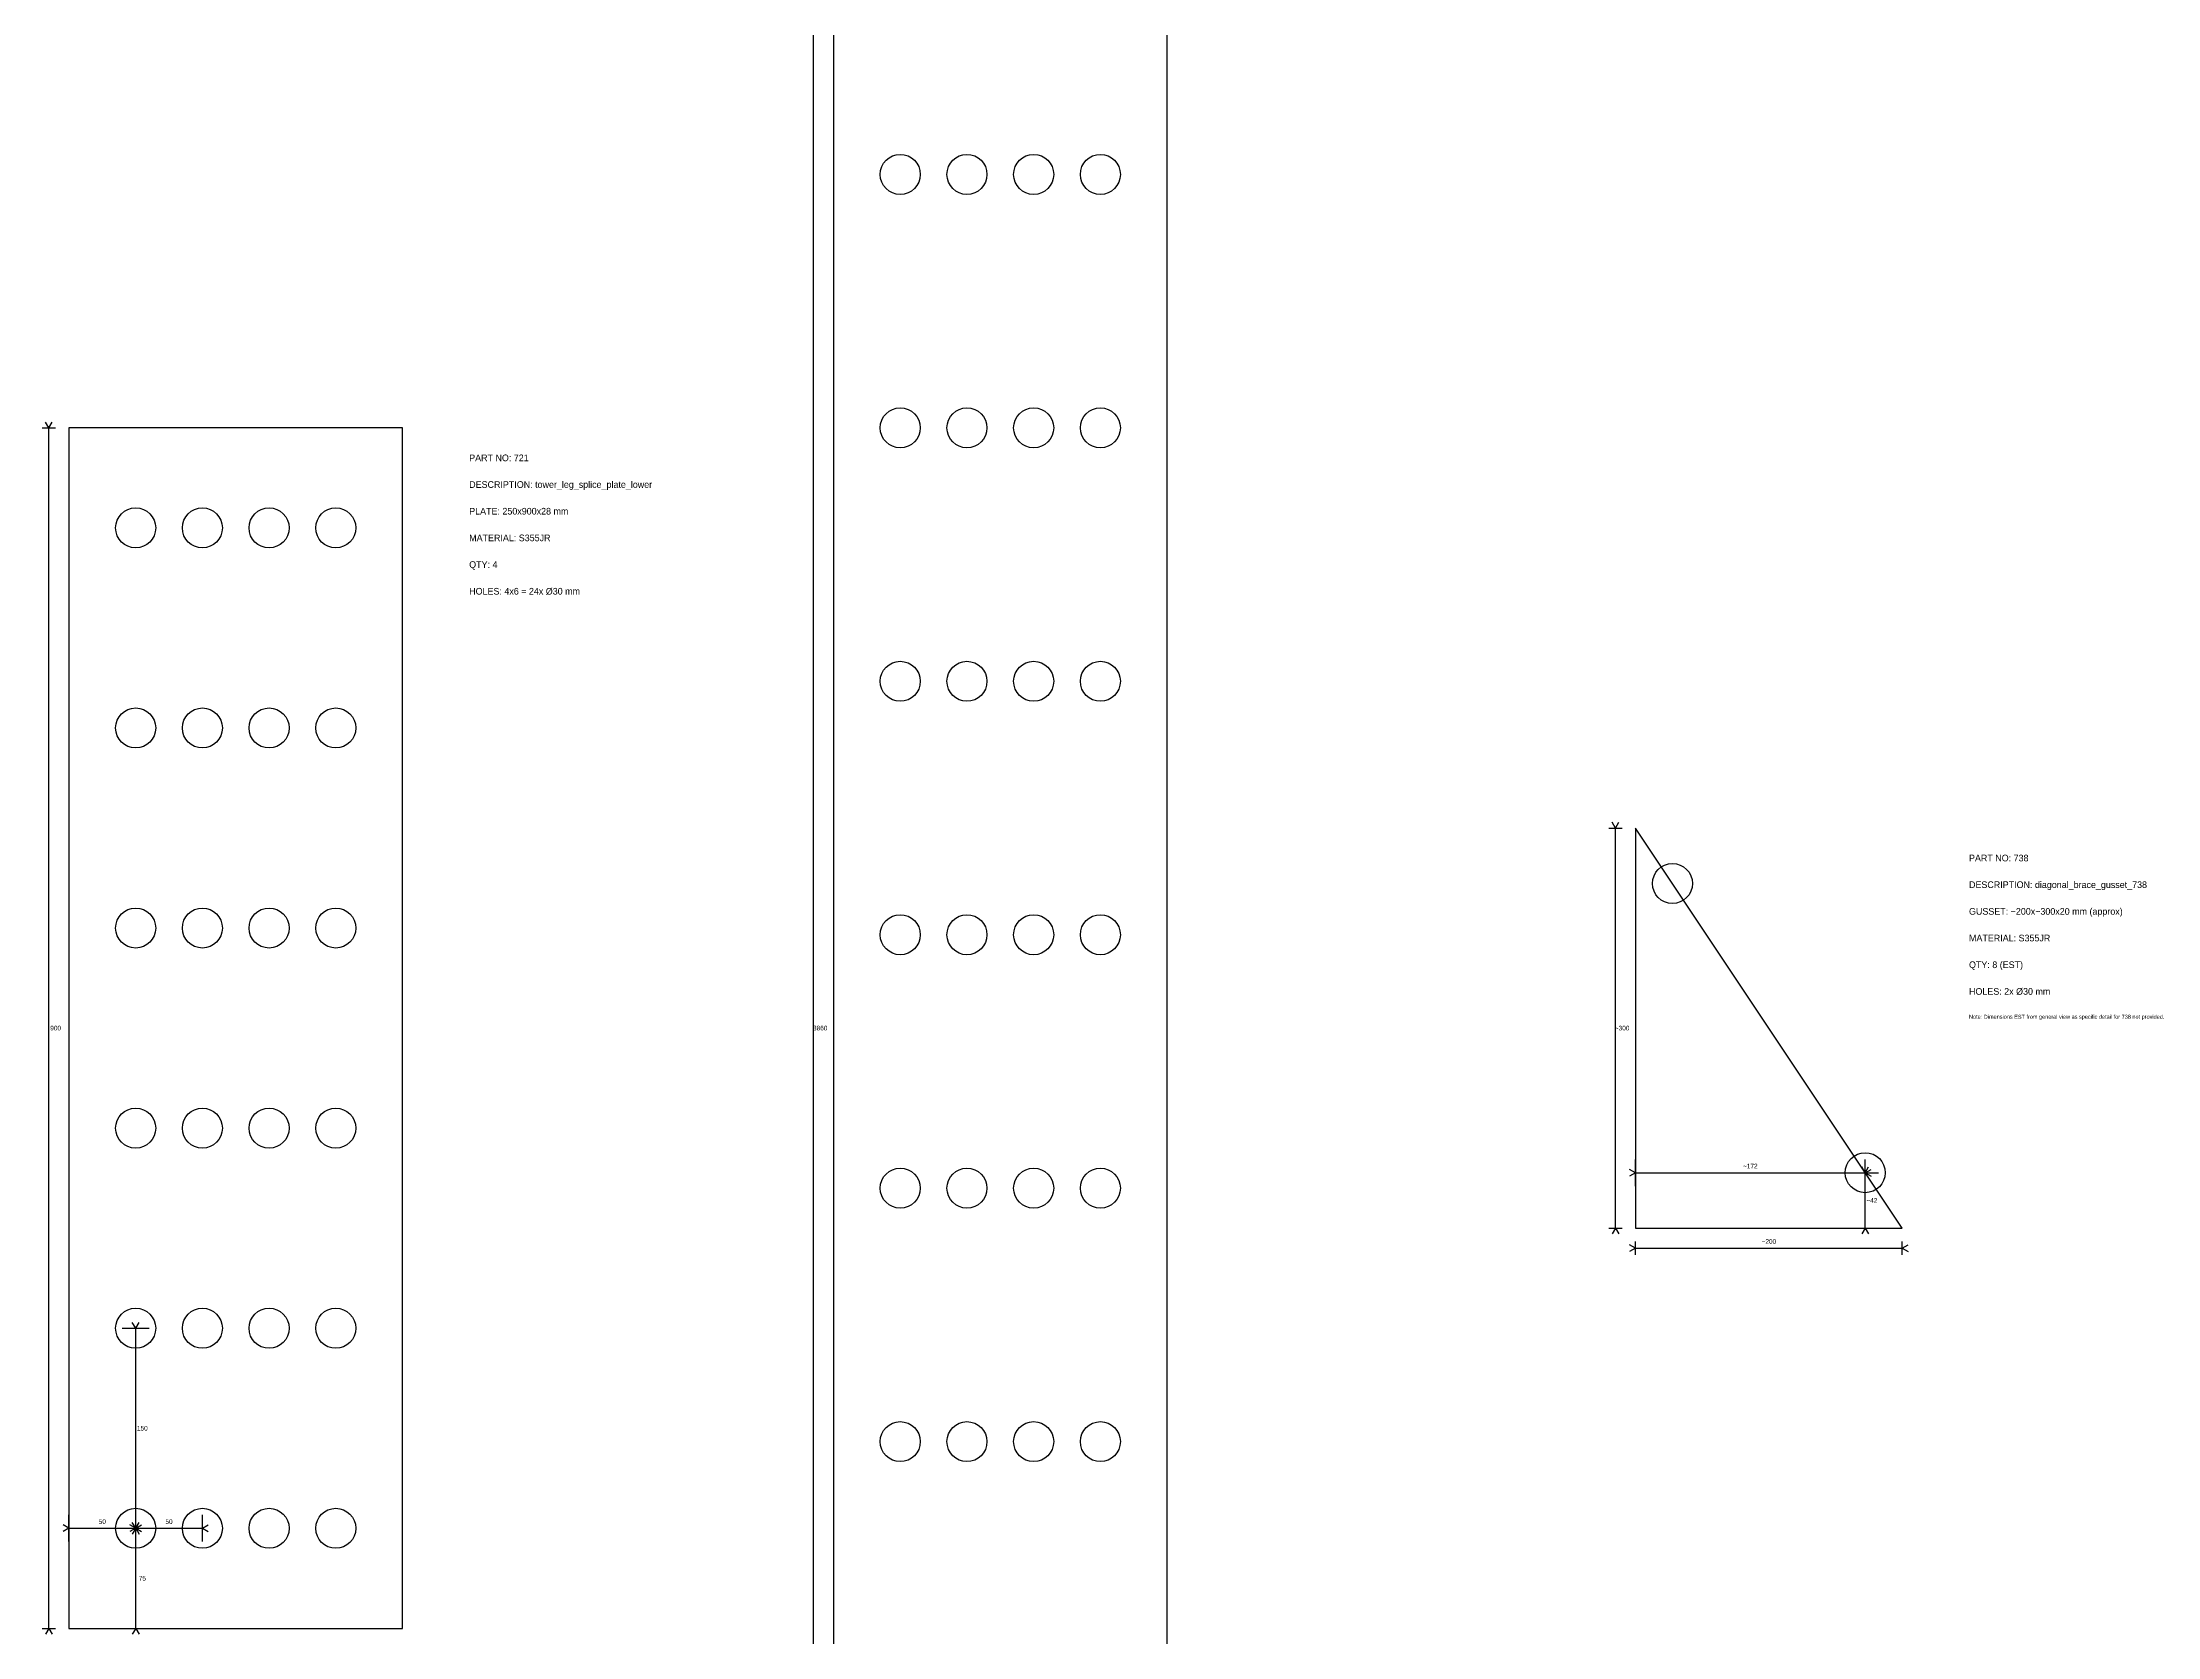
# Model space of a CAD drawing. Header units: millimetres. Extents: x 62 to 1681, y -6146 to 3884.
# Drawn here: x 62 to 1647, y 1494 to 2689 of the extents above; entities that cross this region are included whole.
import ezdxf

# ---------------------------------------------------------------- set-up
doc = ezdxf.new("R2010")
doc.units = ezdxf.units.MM

msp = doc.modelspace()

# ---------------------------------------------------------------- linework, layer by layer
at = {"layer": 'DIMENSION'}
for p, q in [((639.9, 20), (639.9, 3880)), ((61.8, 2400), (71.8, 2400)), ((66.8, 2400), (64.3, 2404.3)), ((66.8, 2400), (69.3, 2404.3)), ((66.8, 1500), (66.8, 2400)), ((1236, 2100), (1246, 2100)), ((1241, 2100), (1238.5, 2104.3)), ((1241, 2100), (1243.5, 2104.3)), ((1241, 1800), (1241, 2100)), ((1256, 1841.6), (1251.6, 1844.1)), ((1256, 1841.6), (1251.6, 1839.1)), ((1256, 1831.6), (1256, 1851.6)), ((1256, 1841.6), (1428.2, 1841.6)), ((1418.2, 1841.6), (1438.2, 1841.6)), ((1428.2, 1841.6), (1425.7, 1845.9)), ((1428.2, 1831.6), (1428.2, 1851.6)), ((1428.2, 1841.6), (1430.7, 1845.9)), ((1428.2, 1841.6), (1432.6, 1844.1)), ((1428.2, 1841.6), (1432.6, 1839.1)), ((1428.2, 1800), (1428.2, 1841.6)), ((1236, 1800), (1246, 1800)), ((1241, 1800), (1238.5, 1795.7)), ((1241, 1800), (1243.5, 1795.7)), ((1418.2, 1800), (1438.2, 1800)), ((1428.2, 1800), (1425.7, 1795.7)), ((1428.2, 1800), (1430.7, 1795.7)), ((1256, 1785), (1251.6, 1787.5)), ((1256, 1785), (1251.6, 1782.5)), ((1256, 1780), (1256, 1790)), ((1256, 1785), (1456, 1785)), ((1456, 1780), (1456, 1790)), ((1456, 1785), (1460.3, 1787.5)), ((1456, 1785), (1460.3, 1782.5)), ((131.8, 1725), (129.3, 1729.3)), ((131.8, 1725), (134.3, 1729.3)), ((121.8, 1725), (141.8, 1725)), ((131.8, 1575), (131.8, 1725)), ((81.8, 1575), (77.5, 1577.5)), ((81.8, 1575), (77.5, 1572.5)), ((81.8, 1565), (81.8, 1585)), ((81.8, 1575), (131.8, 1575)), ((121.8, 1575), (141.8, 1575)), ((121.8, 1575), (141.8, 1575)), ((131.8, 1575), (127.5, 1577.5)), ((131.8, 1575), (127.5, 1572.5)), ((131.8, 1575), (129.3, 1579.3)), ((131.8, 1575), (129.3, 1570.7)), ((131.8, 1565), (131.8, 1585)), ((131.8, 1565), (131.8, 1585)), ((131.8, 1575), (134.3, 1579.3)), ((131.8, 1575), (136.2, 1577.5)), ((131.8, 1575), (136.2, 1572.5)), ((131.8, 1575), (181.8, 1575)), ((131.8, 1500), (131.8, 1575)), ((131.8, 1575), (134.3, 1570.7)), ((181.8, 1565), (181.8, 1585)), ((181.8, 1575), (186.2, 1577.5)), ((181.8, 1575), (186.2, 1572.5)), ((61.8, 1500), (71.8, 1500)), ((66.8, 1500), (64.3, 1495.7)), ((66.8, 1500), (69.3, 1495.7)), ((121.8, 1500), (141.8, 1500)), ((131.8, 1500), (129.3, 1495.7)), ((131.8, 1500), (134.3, 1495.7))]:
    msp.add_line(p, q, dxfattribs=at)
at = {"layer": 'GEOMETRY'}
for points in [[(654.9, 20), (904.9, 20), (904.9, 3880), (654.9, 3880)], [(81.8, 1500), (331.8, 1500), (331.8, 2400), (81.8, 2400)], [(1256, 1800), (1456, 1800), (1256, 2100)]]:
    msp.add_lwpolyline(points, close=True, dxfattribs=at)
for centre in [(704.9, 2590), (754.9, 2590), (804.9, 2590), (854.9, 2590), (704.9, 2400), (754.9, 2400), (804.9, 2400), (854.9, 2400), (131.8, 2325), (181.8, 2325), (231.8, 2325), (281.8, 2325), (704.9, 2210), (754.9, 2210), (804.9, 2210), (854.9, 2210), (131.8, 2175), (181.8, 2175), (231.8, 2175), (281.8, 2175), (1283.7, 2058.4), (131.8, 2025), (181.8, 2025), (231.8, 2025), (281.8, 2025), (704.9, 2020), (754.9, 2020), (804.9, 2020), (854.9, 2020), (131.8, 1875), (181.8, 1875), (231.8, 1875), (281.8, 1875), (1428.2, 1841.6), (704.9, 1830), (754.9, 1830), (804.9, 1830), (854.9, 1830), (131.8, 1725), (181.8, 1725), (231.8, 1725), (281.8, 1725), (704.9, 1640), (754.9, 1640), (804.9, 1640), (854.9, 1640), (131.8, 1575), (181.8, 1575), (231.8, 1575), (281.8, 1575)]:
    msp.add_circle(centre, 15, dxfattribs=at)

# ---------------------------------------------------------------- texts
at = {"layer": 'ANNOTATION'}
for s, insert, char_height, attachment_point in [('PART NO: 721', (381.8, 2380), 5, 1), ('DESCRIPTION: tower_leg_splice_plate_lower', (381.8, 2360), 5, 1), ('PLATE: 250x900x28 mm', (381.8, 2340), 5, 1), ('MATERIAL: S355JR', (381.8, 2320), 5, 1), ('QTY: 4', (381.8, 2300), 5, 1), ('HOLES: 4x6 = 24x Ø30 mm', (381.8, 2280), 5, 1), ('PART NO: 738', (1506, 2080), 5, 1), ('DESCRIPTION: diagonal_brace_gusset_738', (1506, 2060), 5, 1), ('GUSSET: ~200x~300x20 mm (approx)', (1506, 2040), 5, 1), ('MATERIAL: S355JR', (1506, 2020), 5, 1), ('QTY: 8 (EST)', (1506, 2000), 5, 1), ('HOLES: 2x Ø30 mm', (1506, 1980), 5, 1), ('900', (71.8, 1950), 3.5, 5), ('3860', (644.9, 1950), 3.5, 5), ('~300', (1246, 1950), 3.5, 5), ('Note: Dimensions EST from general view as specific detail for 738 not provided.', (1506, 1960), 3, 1), ('~172', (1342.1, 1846.6), 3.5, 5), ('~42', (1433.2, 1820.8), 3.5, 5), ('~200', (1356, 1790), 3.5, 5), ('150', (136.8, 1650), 3.5, 5), ('50', (106.8, 1580), 3.5, 5), ('50', (156.8, 1580), 3.5, 5), ('75', (136.8, 1537.5), 3.5, 5)]:
    msp.add_mtext(s, dxfattribs=dict(at, insert=insert, char_height=char_height, attachment_point=attachment_point))

doc.saveas('drawing.dxf')
